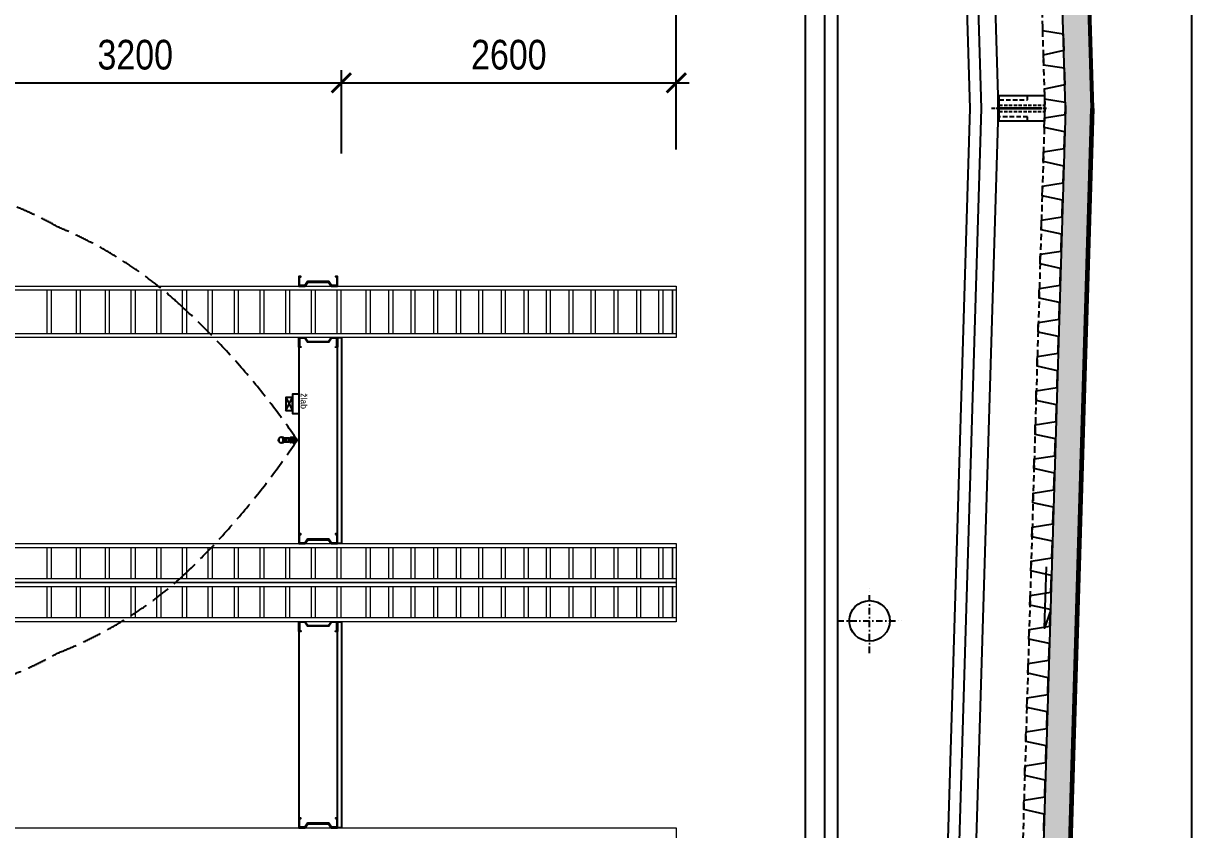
# Model space of a CAD drawing. Header units: millimetres. Extents: x 325046 to 1268204, y 1875583 to 2761998.
# Drawn here: x 335017 to 344085, y 2549292 to 2555553 of the extents above; entities that cross this region are included whole.
import ezdxf

# ---------------------------------------------------------------- set-up
doc = ezdxf.new("R2010")
doc.units = ezdxf.units.MM
doc.header["$LTSCALE"] = 100
doc.header["$PDMODE"] = 65
for name, pattern in [('Carkovana', [0.21, 0.15, -0.06]), ('DASHDOT', [1, 0.5, -0.25, 0, -0.25]), ('DASHED', [0.75, 0.5, -0.25])]:
    doc.linetypes.add(name, pattern=pattern)
for name, color, linetype in [('005', 9, 'Continuous'), ('025', 1, 'Continuous'), ('035', 7, 'Continuous'), ('050', 4, 'Continuous'), ('ELE_návrh', 5, 'Continuous'), ('KOTY', 2, 'Continuous'), ('kóty 100', 5, 'Continuous'), ('SPK-rozv.stroj.', 1, 'Continuous'), ('TENKÁ', 7, 'Continuous')]:
    doc.layers.add(name, color=color, linetype=linetype)
for name, color, linetype, lineweight, true_color in [('IZOLACE - H', 7, 'Continuous', 9, 0x525252), ('Regály', 7, 'Continuous', 9, 0x0d4f10), ('TRAPÉZ -  KRYTINA', 7, 'Continuous', 25, 0x005875)]:
    doc.layers.add(name, color=color, linetype=linetype, lineweight=lineweight, true_color=true_color)
for name, color, linetype, true_color in [('Izolace tepelná', 7, 'Continuous', 0xfdf0ce), ('OCEL', 7, 'Continuous', 0x025574), ('SHZ_Potrubí', 7, 'Continuous', 0xbf0903)]:
    doc.layers.add(name, color=color, linetype=linetype, true_color=true_color)
doc.styles.add('ARIAL NARROW', font='ARIALN.TTF')
doc.dimstyles.new('100', dxfattribs={"dimscale": 100, "dimtxt": 2.3, "dimasz": 1.5, "dimexe": 1, "dimexo": 4, "dimgap": 1, "dimtad": 1, "dimdec": 0, "dimzin": 0, "dimdsep": 46, "dimtxsty": 'ARIAL NARROW', "dimblk": 'ARCHTICK', "dimcen": 4, "dimdle": 1, "dimclrd": 256, "dimclre": 256, "dimclrt": 7, "dimadec": 0, "dimazin": 0, "dimtfac": 1, "dimtdec": 0, "dimtix": 1, "dimtofl": 0, "dimtmove": 0, "dimatfit": 2, "dimldrblk": 'OBLIQUE', "dimfxl": 1, "dimtolj": 1, "dimtzin": 0, "dimlwd": -1, "dimlwe": -1, "dimarcsym": 1})

# ---------------------------------------------------------------- blocks, each defined once
blk = doc.blocks.new('V3 POHL')
at = {"layer": '005', "linetype": 'DASHDOT'}
for points in [[(1939746, -5364504.9), (1939746, -5365004.9), (1939746, -5365004.9)], [(1939996, -5364754.9), (1939496, -5364754.9), (1939496, -5364754.9)]]:
    blk.add_lwpolyline(points, dxfattribs=at)
at = {"layer": '025', "linetype": 'DASHED', "const_width": 20}
blk.add_lwpolyline([(1938749, -5368734.9), (1938409, -5368734.9)], dxfattribs=at)
at = {"layer": '035', "ltscale": 0.5}
blk.add_lwpolyline([(1939146, -5356804.9), (1939103.9, -5356804.9), (1938749, -5368633.9), (1938749, -5368836), (1939105.4, -5380714.9), (1940246, -5380714.9), (1940246, -5356704.9), (1939146, -5356704.9), (1939146, -5356804.9)], close=True, dxfattribs=at)
for points in [[(1939326.4, -5356704.9), (1938965.5, -5368734.9), (1939324.9, -5380714.9)], [(1939976, -5380714.9), (1939976, -5380714.9), (1939996, -5380714.9), (1939996, -5356704.9), (1939976, -5356704.9), (1939976, -5356704.9)], [(1939227.9, -5357004.9), (1938876, -5368734.9), (1939226.4, -5380414.9)], [(1940096, -5380414.9), (1940096, -5357004.9)]]:
    blk.add_lwpolyline(points, dxfattribs=at)
blk.add_circle((1939746, -5364754.9), 157.5, dxfattribs=at)
blk = doc.blocks.new('_ARCHTICK')
at = {"color": 0, "linetype": 'ByBlock', "const_width": 0.15}
blk.add_lwpolyline([(-0.5, -0.5), (0.5, 0.5)], dxfattribs=at)
blk = doc.blocks.new('*D1501')
at = {"layer": 'Defpoints', "color": 0, "linetype": 'ByBlock', "transparency": 16777216}
for p in [(337485.4, 2555090.6), (334285.4, 2554142.4), (337485.4, 2554172.4)]:
    blk.add_point(p, dxfattribs=at)
at = {"layer": 'kóty 100', "linetype": 'ByBlock', "transparency": 16777216}
for p, q in [((334285.4, 2554542.4), (334285.4, 2555190.6)), ((337485.4, 2554572.4), (337485.4, 2555190.6)), ((334185.4, 2555090.6), (337585.4, 2555090.6))]:
    blk.add_line(p, q, dxfattribs=at)
at = {"layer": 'kóty 100', "linetype": 'ByBlock', "transparency": 16777216, "xscale": 150, "yscale": 150, "zscale": 150, "rotation": 180}
blk.add_blockref('_ARCHTICK', (334285.4, 2555090.6), dxfattribs=at)
at = {"layer": 'kóty 100', "linetype": 'ByBlock', "transparency": 16777216, "xscale": 150, "yscale": 150, "zscale": 150}
blk.add_blockref('_ARCHTICK', (337485.4, 2555090.6), dxfattribs=at)
at = {"layer": 'kóty 100', "color": 7, "linetype": 'ByBlock', "transparency": 16777216, "insert": (335885.4, 2555308), "char_height": 230, "attachment_point": 5, "style": 'ARIAL NARROW'}
blk.add_mtext('\\A1;3200', dxfattribs=at)
blk = doc.blocks.new('_Oblique')
at = {"color": 0, "lineweight": -2}
blk.add_line((-0.5, -0.5), (0.5, 0.5), dxfattribs=at)
blk = doc.blocks.new('*D1502')
at = {"layer": 'Defpoints', "color": 0, "linetype": 'ByBlock', "transparency": 16777216}
for p in [(340085.4, 2555090.6), (337485.4, 2554142.4), (340085.4, 2554172.4)]:
    blk.add_point(p, dxfattribs=at)
at = {"layer": 'kóty 100', "linetype": 'ByBlock', "transparency": 16777216}
for p, q in [((337485.4, 2554542.4), (337485.4, 2555190.6)), ((340085.4, 2554572.4), (340085.4, 2555190.6)), ((337385.4, 2555090.6), (340185.4, 2555090.6))]:
    blk.add_line(p, q, dxfattribs=at)
at = {"layer": 'kóty 100', "linetype": 'ByBlock', "transparency": 16777216, "xscale": 150, "yscale": 150, "zscale": 150, "rotation": 180}
blk.add_blockref('_ARCHTICK', (337485.4, 2555090.6), dxfattribs=at)
at = {"layer": 'kóty 100', "linetype": 'ByBlock', "transparency": 16777216, "xscale": 150, "yscale": 150, "zscale": 150}
blk.add_blockref('_ARCHTICK', (340085.4, 2555090.6), dxfattribs=at)
at = {"layer": 'kóty 100', "color": 7, "linetype": 'ByBlock', "transparency": 16777216, "insert": (338785.4, 2555308), "char_height": 230, "attachment_point": 5, "style": 'ARIAL NARROW'}
blk.add_mtext('\\A1;2600', dxfattribs=at)
blk = doc.blocks.new('A$C16EA413D')
at = {"layer": 'SPK-rozv.stroj.'}
for p, q in [((-15.4, -17.6), (-15.4, 0)), ((15.1, 0), (-15.1, 0)), ((15.4, -17.6), (15.4, 0)), ((15.1, -17.6), (-15.1, -17.6)), ((13.2, -19.8), (-13.2, -19.8)), ((-9.6, -21.7), (-11.2, -21.7)), ((9.6, -21.7), (-9.6, -21.7)), ((11.2, -21.7), (9.6, -21.7))]:
    blk.add_line(p, q, dxfattribs=at)
at = {"layer": 'SPK-rozv.stroj.', "color": 1, "linetype": 'Continuous', "ltscale": 100}
for p, q in [((-21.1, -46.7), (-19.6, -29.8)), ((-21.1, -49.9), (-21.1, -46.7)), ((-20.9, -66.8), (-20.9, -65.9)), ((-20.5, -65.3), (-16, -62.7)), ((-19.7, -67.4), (-14.7, -64.5)), ((-16, -62.7), (-12.4, -60.6)), ((-12.8, -26.3), (-15.7, -26.3)), ((-14.6, -33.7), (-15.2, -26.3)), ((-15.1, -76.3), (15.1, -76.3)), ((-15.1, -77.8), (-15.1, -76.3)), ((-15.1, -77.8), (15.1, -77.8)), ((-14.7, -64.5), (-13.2, -63.6)), ((-14.6, -33.8), (-14.6, -61.9)), ((-10, -19.8), (-13.6, -19.9)), ((-13.4, -19.8), (-13.6, -19.9)), ((-13.6, -19.9), (-12.2, -20.8)), ((-13.4, -77.8), (-13.4, -76.3)), ((-12.2, -20.8), (-13, -21.3)), ((-12, -21.9), (-13, -21.3)), ((-12.8, -26.3), (12.8, -26.3)), ((-12.6, -77.8), (-12.6, -76.3)), ((-12.2, -20.8), (12.2, -19.9)), ((-12.1, -37.4), (-12.1, -46.7)), ((-12.1, -46.7), (-12.1, -66.6)), ((-11.8, -36.5), (11.8, -36.5)), ((-9, -27.5), (-10.9, -26.3)), ((-10.5, -35.9), (10.6, -35.9)), ((-9.4, -36.5), (-9.4, -38.5)), ((-9, -27.5), (9.1, -27.5)), ((-9, -35.9), (-9, -27.7)), ((-8.2, -77.8), (-8.2, -76.3)), ((7.5, -40.4), (-7.5, -40.4)), ((-6.8, -77.8), (-6.8, -76.3)), ((-4.4, -61.9), (-5.1, -71.5)), ((-5.1, -71.5), (5.2, -71.5)), ((-5.1, -72.4), (-5.1, -71.5)), ((-5.1, -76.3), (-5.1, -72.4)), ((-5.1, -77.8), (-5.1, -78.1)), ((-4.6, -78.6), (4.7, -78.6)), ((4.4, -61.9), (-4.4, -61.9)), ((-4.3, -77.8), (-4.3, -76.3)), ((-3.1, -78.6), (-3.1, -84.2)), ((-3.1, -84.2), (-2.4, -84.7)), ((-2.5, -41.5), (-2.5, -58.9)), ((2.4, -84.7), (-2.4, -84.7)), ((13.7, -20.8), (-2.2, -21.7)), ((12.2, -21.7), (-2.2, -21.7)), ((-1.6, -61), (-2.1, -61.9)), ((1.6, -61), (-1.6, -61)), ((-0.8, -77.8), (-0.8, -76.3)), ((0.8, -77.8), (0.8, -76.3)), ((1.6, -61), (2.1, -61.9)), ((3.2, -84.2), (2.4, -84.7)), ((2.5, -41.5), (2.5, -58.9)), ((3.2, -78.6), (3.2, -84.2)), ((4.3, -77.8), (4.3, -76.3)), ((4.4, -61.9), (5.2, -71.5)), ((5.2, -72.4), (5.2, -71.5)), ((5.2, -76.3), (5.2, -72.4)), ((5.2, -77.8), (5.2, -78.1)), ((6.9, -77.8), (6.9, -76.3)), ((8.2, -77.8), (8.2, -76.3)), ((9.1, -27.5), (10.9, -26.3)), ((9.1, -35.9), (9.1, -27.7)), ((9.4, -36.5), (9.4, -38.5)), ((12.1, -37.4), (12.1, -46.7)), ((12.1, -46.7), (12.1, -66.6)), ((12.4, -19.8), (12.2, -19.9)), ((12.2, -19.9), (13.7, -20.8)), ((13.7, -20.8), (12.2, -21.7)), ((12.2, -21.7), (12.4, -21.8)), ((16.1, -62.7), (12.5, -60.6)), ((12.7, -77.8), (12.7, -76.3)), ((15.7, -26.3), (12.8, -26.3)), ((14.7, -64.5), (13.2, -63.6)), ((13.5, -77.8), (13.5, -76.3)), ((14.6, -33.7), (15.3, -26.3)), ((14.6, -33.8), (14.6, -61.9)), ((19.8, -67.4), (14.7, -64.5)), ((15.1, -77.8), (15.1, -76.3)), ((20.5, -65.3), (16.1, -62.7)), ((21.1, -46.7), (19.6, -29.8)), ((20.9, -66.8), (20.9, -65.9)), ((21.1, -49.9), (21.1, -46.7))]:
    blk.add_line(p, q, dxfattribs=at)
for centre, radius, start, end in [((7.4, -46.1), 28.7, 187.7663, 215.46324), ((-20.1, -65.9), 0.754, 120, 180), ((-20.1, -66.8), 0.754, 180, 300), ((-15.7, -30.2), 3.93, 90, 175), ((7.4, -46.1), 28.7, 219.94946, 243.25123), ((-16.1, -33.8), 1.51, 0, 5), ((-12.8, -64.3), 0.754, 0, 120), ((-13.3, -23.9), 2.36, 281.84027, 57.44212), ((-12.8, -60), 0.754, 300, 0), ((-10.5, -37.4), 1.51, 145.71786, 180), ((6.8, -46.7), 18.9, 180, 233.48967), ((-10.5, -66.6), 1.51, 180, 228.85694), ((-10.5, -37.4), 1.51, 90, 145.71786), ((-7.5, -38.5), 1.96, 180, 270), ((-5.9, -72.4), 0.754, 0, 63.67399), ((-4.6, -78.1), 0.503, 180, 270), ((0, -41.5), 2.48, 154.4242, 180), ((0, -58.9), 2.48, 180, 240.15109), ((0, -58.9), 2.48, 299.84891, 0), ((0, -41.5), 2.48, 0, 25.5758), ((-6.8, -46.7), 18.9, 306.51033, 0), ((4.7, -78.1), 0.503, 270, 0), ((5.9, -72.4), 0.754, 116.32601, 180), ((-7.3, -46.1), 28.7, 296.74877, 320.05054), ((7.5, -38.5), 1.96, 270, 0), ((10.6, -37.4), 1.51, 34.28214, 90), ((13.3, -23.9), 2.36, 113.12898, 258.15973), ((10.6, -66.6), 1.51, 311.14306, 0), ((10.6, -37.4), 1.51, 0, 34.28214), ((12.8, -60), 0.754, 180, 240), ((12.8, -64.3), 0.754, 60, 180), ((16.1, -33.8), 1.51, 175, 180), ((15.7, -30.2), 3.93, 5, 90), ((-7.3, -46.1), 28.7, 324.53676, 352.2337), ((20.1, -66.8), 0.754, 240, 0), ((20.1, -65.9), 0.754, 0, 60)]:
    blk.add_arc(centre, radius, start, end, dxfattribs=at)
at = {"layer": 'SPK-rozv.stroj.'}
for centre, start, end in [((-13.2, -17.6), 180, 270), ((13.2, -17.6), 270, 0)]:
    blk.add_arc(centre, 2.2, start, end, dxfattribs=at)
blk = doc.blocks.new('*D1507')
at = {"layer": 'Defpoints', "color": 0, "linetype": 'ByBlock', "ltscale": 100, "transparency": 16777216}
for p in [(331085.4, 2555868.1), (331085.4, 2554172.4), (340085.4, 2554172.4)]:
    blk.add_point(p, dxfattribs=at)
at = {"layer": 'kóty 100', "linetype": 'ByBlock', "ltscale": 100, "transparency": 16777216}
for p, q in [((331085.4, 2554572.4), (331085.4, 2555968.1)), ((340085.4, 2554572.4), (340085.4, 2555968.1)), ((340185.4, 2555868.1), (330985.4, 2555868.1))]:
    blk.add_line(p, q, dxfattribs=at)
at = {"layer": 'kóty 100', "linetype": 'ByBlock', "ltscale": 100, "transparency": 16777216, "xscale": 150, "yscale": 150, "zscale": 150, "rotation": 180}
blk.add_blockref('_ARCHTICK', (331085.4, 2555868.1), dxfattribs=at)
at = {"layer": 'kóty 100', "linetype": 'ByBlock', "ltscale": 100, "transparency": 16777216, "xscale": 150, "yscale": 150, "zscale": 150}
blk.add_blockref('_ARCHTICK', (340085.4, 2555868.1), dxfattribs=at)
at = {"layer": 'kóty 100', "color": 7, "linetype": 'ByBlock', "ltscale": 100, "transparency": 16777216, "insert": (335585.4, 2556085.6), "char_height": 230, "attachment_point": 5, "style": 'ARIAL NARROW'}
blk.add_mtext('\\A1;9000', dxfattribs=at)

msp = doc.modelspace()

# ---------------------------------------------------------------- hatches: boundary and pattern name
at = {"layer": 'Izolace tepelná'}
h = msp.add_hatch(color=256, dxfattribs=at)
h.dxf.hatch_style = 1
h.paths.add_polyline_path([(343123.1, 2560982), (343303, 2554984.7), (343103.1, 2554978.7), (342923.1, 2560976)])
h.paths.add_polyline_path([(343105.6, 2554893.4), (343305.7, 2554893.4), (343303, 2554984.7), (343103.1, 2554978.7)])
h.paths.add_polyline_path([(342945.7, 2566892.7), (342745.6, 2566892.7), (342923.1, 2560976), (343123.1, 2560982)])
h = msp.add_hatch(color=256, dxfattribs=at)
h.dxf.hatch_style = 1
h.paths.add_polyline_path([(343123.1, 2548804.1), (343303, 2554801.4), (343103.1, 2554807.4), (342923.1, 2548810.1)])
h.paths.add_polyline_path([(342943.1, 2542806.8), (343123.1, 2548804.1), (342923.1, 2548810.1), (342921.4, 2548752.4), (342743.2, 2542812.8)])
h.paths.add_polyline_path([(342934.9, 2542531.9), (342943.1, 2542806.8), (342743.2, 2542812.8), (342735, 2542537.9)])
h.paths.add_polyline_path([(343105.6, 2554892.7), (343305.7, 2554892.7), (343303, 2554801.4), (343103.1, 2554807.4)])
at = {"layer": 'SHZ_Potrubí'}
h = msp.add_hatch(color=256, dxfattribs=at)
h.paths.add_polyline_path([(337022.5, 2552341, 1), (337022.5, 2552292.7, 1)])
h.paths.add_polyline_path([(337017.1, 2552294.5, -0.784857), (337017.1, 2552339.2, -0.784857)], flags=16)
h = msp.add_hatch(color=256, dxfattribs=at)
h.paths.add_polyline_path([(337022.5, 2552341, 1), (337022.5, 2552292.7, 1)])
h.paths.add_polyline_path([(337017.1, 2552294.5, -0.784857), (337017.1, 2552339.2, -0.784857)], flags=16)

# ---------------------------------------------------------------- linework, layer by layer
at = {"layer": '005', "linetype": 'DASHED'}
msp.add_lwpolyline([(342585.6, 2566892.7), (342585.6, 2566892.7), (342945.6, 2554892.7), (342575.1, 2542542.7)], dxfattribs=at)
at = {"layer": '005', "linetype": 'DASHDOT', "ltscale": 0.5}
msp.add_lwpolyline([(342532.4, 2554893), (342972.4, 2554893)], dxfattribs=at)
at = {"layer": '035', "linetype": 'DASHED', "ltscale": 0.7}
msp.add_lwpolyline([(342942.4, 2554993), (342942.4, 2554793), (342812.4, 2554793), (342812.4, 2554828), (342592.4, 2554828), (342592.4, 2554958), (342812.4, 2554958), (342812.4, 2554993), (342942.4, 2554993)], dxfattribs=at)
at = {"layer": '035', "linetype": 'DASHED', "ltscale": 0.5}
for points in [[(342592.4, 2554918), (342942.4, 2554918)], [(342592.4, 2554868), (342942.4, 2554868)]]:
    msp.add_lwpolyline(points, dxfattribs=at)
at = {"layer": '050', "ltscale": 0.5}
msp.add_lwpolyline([(342942.4, 2554993), (342942.4, 2554993), (342942.4, 2554993), (342942.4, 2554993), (342942.4, 2554793), (342942.4, 2554793), (342942.4, 2554793), (342592.4, 2554793), (342592.4, 2554993)], close=True, dxfattribs=at)
at = {"layer": 'ELE_návrh'}
msp.add_lwpolyline([(337155.4, 2552672.7), (337105.4, 2552672.7), (337105.4, 2552522.7), (337155.4, 2552522.7)], dxfattribs=at)
at = {"layer": 'ELE_návrh', "color": 1}
for points in [[(337055.4, 2552647.7), (337055.4, 2552547.7), (337105.4, 2552547.7), (337105.4, 2552647.7), (337055.4, 2552647.7), (337105.4, 2552547.7)], [(337055.4, 2552547.7), (337105.4, 2552647.7)]]:
    msp.add_lwpolyline(points, dxfattribs=at)
at = {"layer": 'IZOLACE - H', "linetype": 'ByBlock', "ltscale": 1000}
for p, q in [((343325.7, 2554893.4), (342965.7, 2566892.7)), ((343325.7, 2554892.7), (342954.9, 2542531.3))]:
    msp.add_line(p, q, dxfattribs=at)
at = {"layer": 'IZOLACE - H', "linetype": 'DASHED', "ltscale": 10, "const_width": 20}
for points in [[(343315.7, 2554893.4), (342955.7, 2566892.7)], [(343315.7, 2554892.7), (342944.9, 2542531.6)]]:
    msp.add_lwpolyline(points, dxfattribs=at)
at = {"layer": 'Izolace tepelná'}
for points in [[(343105.6, 2554893.4), (342745.6, 2566892.7)], [(342945.7, 2566892.7), (343305.7, 2554893.4)], [(342735, 2542537.9), (342934.9, 2542531.9), (343305.7, 2554892.7)], [(343105.6, 2554892.7), (342735, 2542537.9)]]:
    msp.add_lwpolyline(points, dxfattribs=at)
at = {"layer": 'KOTY'}
msp.add_lwpolyline([(342985.6, 2550977.1), (342943.8, 2550855.2), (342958.1, 2551331.9)], dxfattribs=at)
at = {"layer": 'OCEL', "linetype": 'ByBlock'}
for p, q in [((337155.4, 2553037.5), (337155.4, 2551588)), ((337155.4, 2550831.5), (337155.4, 2549382))]:
    msp.add_line(p, q, dxfattribs=at)
for points in [[(337439.9, 2553584), (337451.4, 2553584), (337451.4, 2553516.7), (337409.3, 2553516.7), (337387.7, 2553547.3), (337223, 2553547.3), (337201.4, 2553516.7), (337159.4, 2553516.7), (337159.4, 2553584), (337170.8, 2553584), (337170.8, 2553588), (337155.4, 2553588), (337155.4, 2553512.7), (337203.4, 2553512.7), (337225, 2553543.3), (337385.6, 2553543.3), (337407.3, 2553512.7), (337455.4, 2553512.7), (337455.4, 2553588), (337439.9, 2553588), (337439.9, 2553584)], [(337439.9, 2553041.5), (337451.4, 2553041.5), (337451.4, 2553108.7), (337409.3, 2553108.7), (337387.7, 2553078.1), (337223, 2553078.1), (337201.4, 2553108.7), (337159.4, 2553108.7), (337159.4, 2553041.5), (337170.8, 2553041.5), (337170.8, 2553037.5), (337155.4, 2553037.5), (337155.4, 2553112.7), (337203.4, 2553112.7), (337225, 2553082.1), (337385.6, 2553082.1), (337407.3, 2553112.7), (337455.4, 2553112.7), (337455.4, 2553037.5), (337439.9, 2553037.5), (337439.9, 2553041.5)], [(337439.9, 2551584), (337451.4, 2551584), (337451.4, 2551516.7), (337409.3, 2551516.7), (337387.7, 2551547.3), (337223, 2551547.3), (337201.4, 2551516.7), (337159.4, 2551516.7), (337159.4, 2551584), (337170.8, 2551584), (337170.8, 2551588), (337155.4, 2551588), (337155.4, 2551512.7), (337203.4, 2551512.7), (337225, 2551543.3), (337385.6, 2551543.3), (337407.3, 2551512.7), (337455.4, 2551512.7), (337455.4, 2551588), (337439.9, 2551588), (337439.9, 2551584)], [(337439.9, 2550835.5), (337451.4, 2550835.5), (337451.4, 2550902.7), (337409.3, 2550902.7), (337387.7, 2550872.1), (337223, 2550872.1), (337201.4, 2550902.7), (337159.4, 2550902.7), (337159.4, 2550835.5), (337170.8, 2550835.5), (337170.8, 2550831.5), (337155.4, 2550831.5), (337155.4, 2550906.7), (337203.4, 2550906.7), (337225, 2550876.1), (337385.6, 2550876.1), (337407.3, 2550906.7), (337455.4, 2550906.7), (337455.4, 2550831.5), (337439.9, 2550831.5), (337439.9, 2550835.5)], [(337439.9, 2549378), (337451.4, 2549378), (337451.4, 2549310.7), (337409.3, 2549310.7), (337387.7, 2549341.3), (337223, 2549341.3), (337201.4, 2549310.7), (337159.4, 2549310.7), (337159.4, 2549378), (337170.8, 2549378), (337170.8, 2549382), (337155.4, 2549382), (337155.4, 2549306.7), (337203.4, 2549306.7), (337225, 2549337.3), (337385.6, 2549337.3), (337407.3, 2549306.7), (337455.4, 2549306.7), (337455.4, 2549382), (337439.9, 2549382), (337439.9, 2549378)]]:
    msp.add_lwpolyline(points, dxfattribs=at)
for points in [[(337485.4, 2553112.7), (337485.4, 2551512.7), (337455.4, 2551512.7), (337455.4, 2553112.7)], [(337485.4, 2550906.7), (337485.4, 2549306.7), (337455.4, 2549306.7), (337455.4, 2550906.7)]]:
    msp.add_lwpolyline(points, close=True, dxfattribs=at)
at = {"layer": 'Regály'}
for points in [[(340085.4, 2553512.7), (340085.4, 2553112.7), (331085.4, 2553112.7), (331085.4, 2553512.7)], [(340055.4, 2553482.7), (340055.4, 2553142.7), (331085.4, 2553142.7), (331085.4, 2553482.7)], [(340085.4, 2551512.7), (340085.4, 2551209.7), (331085.4, 2551209.7), (331085.4, 2551512.7)], [(340055.4, 2551482.7), (340055.4, 2551239.7), (331085.4, 2551239.7), (331085.4, 2551482.7)], [(340085.4, 2551209.7), (340085.4, 2550906.7), (331085.4, 2550906.7), (331085.4, 2551209.7)], [(340055.4, 2551179.7), (340055.4, 2550936.7), (331085.4, 2550936.7), (331085.4, 2551179.7)], [(340085.4, 2549306.7), (340085.4, 2548903.7), (331085.4, 2548903.7), (331085.4, 2549306.7)]]:
    msp.add_lwpolyline(points, close=True, dxfattribs=at)
at = {"layer": 'Regály', "linetype": 'ByBlock'}
for points in [[(335232.1, 2553482.7), (335232.1, 2553142.7), (335202.1, 2553142.7), (335202.1, 2553482.7)], [(335458.2, 2553482.7), (335458.2, 2553142.7), (335428.2, 2553142.7), (335428.2, 2553482.7)], [(335684.3, 2553482.7), (335684.3, 2553142.7), (335654.3, 2553142.7), (335654.3, 2553482.7)], [(335883.6, 2553482.7), (335883.6, 2553142.7), (335853.6, 2553142.7), (335853.6, 2553482.7)], [(336082.9, 2553482.7), (336082.9, 2553142.7), (336052.9, 2553142.7), (336052.9, 2553482.7)], [(336282.2, 2553482.7), (336282.2, 2553142.7), (336252.2, 2553142.7), (336252.2, 2553482.7)], [(336481.5, 2553482.7), (336481.5, 2553142.7), (336451.5, 2553142.7), (336451.5, 2553482.7)], [(336684.6, 2553482.7), (336684.6, 2553142.7), (336654.6, 2553142.7), (336654.6, 2553482.7)], [(336883.9, 2553482.7), (336883.9, 2553142.7), (336853.9, 2553142.7), (336853.9, 2553482.7)], [(337083.1, 2553482.7), (337083.1, 2553142.7), (337053.1, 2553142.7), (337053.1, 2553482.7)], [(337282.4, 2553482.7), (337282.4, 2553142.7), (337252.4, 2553142.7), (337252.4, 2553482.7)], [(337481.7, 2553482.7), (337481.7, 2553142.7), (337451.7, 2553142.7), (337451.7, 2553482.7)], [(337707.8, 2553482.7), (337707.8, 2553142.7), (337677.8, 2553142.7), (337677.8, 2553482.7)], [(337884.1, 2553482.7), (337884.1, 2553142.7), (337854.1, 2553142.7), (337854.1, 2553482.7)], [(338056.6, 2553482.7), (338056.6, 2553142.7), (338026.6, 2553142.7), (338026.6, 2553482.7)], [(338232.8, 2553482.7), (338232.8, 2553142.7), (338202.8, 2553142.7), (338202.8, 2553482.7)], [(338409.1, 2553482.7), (338409.1, 2553142.7), (338379.1, 2553142.7), (338379.1, 2553482.7)], [(338581.6, 2553482.7), (338581.6, 2553142.7), (338551.6, 2553142.7), (338551.6, 2553482.7)], [(338757.9, 2553482.7), (338757.9, 2553142.7), (338727.9, 2553142.7), (338727.9, 2553482.7)], [(338934.2, 2553482.7), (338934.2, 2553142.7), (338904.2, 2553142.7), (338904.2, 2553482.7)], [(339106.6, 2553482.7), (339106.6, 2553142.7), (339076.6, 2553142.7), (339076.6, 2553482.7)], [(339282.9, 2553482.7), (339282.9, 2553142.7), (339252.9, 2553142.7), (339252.9, 2553482.7)], [(339455.4, 2553482.7), (339455.4, 2553142.7), (339425.4, 2553142.7), (339425.4, 2553482.7)], [(339631.7, 2553482.7), (339631.7, 2553142.7), (339601.7, 2553142.7), (339601.7, 2553482.7)], [(339807.9, 2553482.7), (339807.9, 2553142.7), (339777.9, 2553142.7), (339777.9, 2553482.7)], [(339980.4, 2553482.7), (339980.4, 2553142.7), (339950.4, 2553142.7), (339950.4, 2553482.7)], [(340085.4, 2553482.7), (340085.4, 2553142.7), (340055.4, 2553142.7), (340055.4, 2553482.7)], [(340085.4, 2553482.7), (340085.4, 2553142.7), (340055.4, 2553142.7), (340055.4, 2553482.7)], [(335232.1, 2551482.7), (335232.1, 2551239.7), (335202.1, 2551239.7), (335202.1, 2551482.7)], [(335458.2, 2551482.7), (335458.2, 2551239.7), (335428.2, 2551239.7), (335428.2, 2551482.7)], [(335684.3, 2551482.7), (335684.3, 2551239.7), (335654.3, 2551239.7), (335654.3, 2551482.7)], [(335883.6, 2551482.7), (335883.6, 2551239.7), (335853.6, 2551239.7), (335853.6, 2551482.7)], [(336082.9, 2551482.7), (336082.9, 2551239.7), (336052.9, 2551239.7), (336052.9, 2551482.7)], [(336282.2, 2551482.7), (336282.2, 2551239.7), (336252.2, 2551239.7), (336252.2, 2551482.7)], [(336481.5, 2551482.7), (336481.5, 2551239.7), (336451.5, 2551239.7), (336451.5, 2551482.7)], [(336684.6, 2551482.7), (336684.6, 2551239.7), (336654.6, 2551239.7), (336654.6, 2551482.7)], [(336883.9, 2551482.7), (336883.9, 2551239.7), (336853.9, 2551239.7), (336853.9, 2551482.7)], [(337083.1, 2551482.7), (337083.1, 2551239.7), (337053.1, 2551239.7), (337053.1, 2551482.7)], [(337282.4, 2551482.7), (337282.4, 2551239.7), (337252.4, 2551239.7), (337252.4, 2551482.7)], [(337481.7, 2551482.7), (337481.7, 2551239.7), (337451.7, 2551239.7), (337451.7, 2551482.7)], [(337707.8, 2551482.7), (337707.8, 2551239.7), (337677.8, 2551239.7), (337677.8, 2551482.7)], [(337884.1, 2551482.7), (337884.1, 2551239.7), (337854.1, 2551239.7), (337854.1, 2551482.7)], [(338056.6, 2551482.7), (338056.6, 2551239.7), (338026.6, 2551239.7), (338026.6, 2551482.7)], [(338232.8, 2551482.7), (338232.8, 2551239.7), (338202.8, 2551239.7), (338202.8, 2551482.7)], [(338409.1, 2551482.7), (338409.1, 2551239.7), (338379.1, 2551239.7), (338379.1, 2551482.7)], [(338581.6, 2551482.7), (338581.6, 2551239.7), (338551.6, 2551239.7), (338551.6, 2551482.7)], [(338757.9, 2551482.7), (338757.9, 2551239.7), (338727.9, 2551239.7), (338727.9, 2551482.7)], [(338934.2, 2551482.7), (338934.2, 2551239.7), (338904.2, 2551239.7), (338904.2, 2551482.7)], [(339106.6, 2551482.7), (339106.6, 2551239.7), (339076.6, 2551239.7), (339076.6, 2551482.7)], [(339282.9, 2551482.7), (339282.9, 2551239.7), (339252.9, 2551239.7), (339252.9, 2551482.7)], [(339455.4, 2551482.7), (339455.4, 2551239.7), (339425.4, 2551239.7), (339425.4, 2551482.7)], [(339631.7, 2551482.7), (339631.7, 2551239.7), (339601.7, 2551239.7), (339601.7, 2551482.7)], [(339807.9, 2551482.7), (339807.9, 2551239.7), (339777.9, 2551239.7), (339777.9, 2551482.7)], [(339980.4, 2551482.7), (339980.4, 2551239.7), (339950.4, 2551239.7), (339950.4, 2551482.7)], [(340085.4, 2551482.7), (340085.4, 2551239.7), (340055.4, 2551239.7), (340055.4, 2551482.7)], [(340085.4, 2551482.7), (340085.4, 2551239.7), (340055.4, 2551239.7), (340055.4, 2551482.7)], [(335232.1, 2551179.7), (335232.1, 2550936.7), (335202.1, 2550936.7), (335202.1, 2551179.7)], [(335458.2, 2551179.7), (335458.2, 2550936.7), (335428.2, 2550936.7), (335428.2, 2551179.7)], [(335684.3, 2551179.7), (335684.3, 2550936.7), (335654.3, 2550936.7), (335654.3, 2551179.7)], [(335883.6, 2551179.7), (335883.6, 2550936.7), (335853.6, 2550936.7), (335853.6, 2551179.7)], [(336082.9, 2551179.7), (336082.9, 2550936.7), (336052.9, 2550936.7), (336052.9, 2551179.7)], [(336282.2, 2551179.7), (336282.2, 2550936.7), (336252.2, 2550936.7), (336252.2, 2551179.7)], [(336481.5, 2551179.7), (336481.5, 2550936.7), (336451.5, 2550936.7), (336451.5, 2551179.7)], [(336684.6, 2551179.7), (336684.6, 2550936.7), (336654.6, 2550936.7), (336654.6, 2551179.7)], [(336883.9, 2551179.7), (336883.9, 2550936.7), (336853.9, 2550936.7), (336853.9, 2551179.7)], [(337083.1, 2551179.7), (337083.1, 2550936.7), (337053.1, 2550936.7), (337053.1, 2551179.7)], [(337282.4, 2551179.7), (337282.4, 2550936.7), (337252.4, 2550936.7), (337252.4, 2551179.7)], [(337481.7, 2551179.7), (337481.7, 2550936.7), (337451.7, 2550936.7), (337451.7, 2551179.7)], [(337707.8, 2551179.7), (337707.8, 2550936.7), (337677.8, 2550936.7), (337677.8, 2551179.7)], [(337884.1, 2551179.7), (337884.1, 2550936.7), (337854.1, 2550936.7), (337854.1, 2551179.7)], [(338056.6, 2551179.7), (338056.6, 2550936.7), (338026.6, 2550936.7), (338026.6, 2551179.7)], [(338232.8, 2551179.7), (338232.8, 2550936.7), (338202.8, 2550936.7), (338202.8, 2551179.7)], [(338409.1, 2551179.7), (338409.1, 2550936.7), (338379.1, 2550936.7), (338379.1, 2551179.7)], [(338581.6, 2551179.7), (338581.6, 2550936.7), (338551.6, 2550936.7), (338551.6, 2551179.7)], [(338757.9, 2551179.7), (338757.9, 2550936.7), (338727.9, 2550936.7), (338727.9, 2551179.7)], [(338934.2, 2551179.7), (338934.2, 2550936.7), (338904.2, 2550936.7), (338904.2, 2551179.7)], [(339106.6, 2551179.7), (339106.6, 2550936.7), (339076.6, 2550936.7), (339076.6, 2551179.7)], [(339282.9, 2551179.7), (339282.9, 2550936.7), (339252.9, 2550936.7), (339252.9, 2551179.7)], [(339455.4, 2551179.7), (339455.4, 2550936.7), (339425.4, 2550936.7), (339425.4, 2551179.7)], [(339631.7, 2551179.7), (339631.7, 2550936.7), (339601.7, 2550936.7), (339601.7, 2551179.7)], [(339807.9, 2551179.7), (339807.9, 2550936.7), (339777.9, 2550936.7), (339777.9, 2551179.7)], [(339980.4, 2551179.7), (339980.4, 2550936.7), (339950.4, 2550936.7), (339950.4, 2551179.7)], [(340085.4, 2551179.7), (340085.4, 2550936.7), (340055.4, 2550936.7), (340055.4, 2551179.7)]]:
    msp.add_lwpolyline(points, close=True, dxfattribs=at)
at = {"layer": 'SHZ_Potrubí'}
for p, q in [((337059.7, 2552332.2), (337040.4, 2552332.2)), ((337059.7, 2552332.2), (337040.4, 2552332.2)), ((337059.7, 2552301.5), (337040.4, 2552301.5)), ((337059.7, 2552301.5), (337040.4, 2552301.5))]:
    msp.add_line(p, q, dxfattribs=at)
at = {"layer": 'SHZ_Potrubí', "linetype": 'Carkovana', "ltscale": 10}
msp.add_lwpolyline([(334251.2, 2550317.4, 0.095585), (335289.7, 2550665.1, 0.089226), (336242, 2551249.2, 0.05669), (337142.8, 2552317.4, 0.057504), (336242, 2553359.6, 0.088136), (335289.7, 2553969.8, 0.095585), (334251.2, 2554317.4)], format="xyb", dxfattribs=at)
at = {"layer": 'SHZ_Potrubí'}
msp.add_circle((337022.5, 2552316.9), 24.2, dxfattribs=at)
msp.add_circle((337022.5, 2552316.9), 24.2, dxfattribs=at)
msp.add_circle((337022.5, 2552316.9), 24.2, dxfattribs=at)
msp.add_circle((337022.5, 2552316.9), 24.2, dxfattribs=at)
for centre, start, end in [((337022.5, 2552316.9), 103.74634, 256.25366), ((337022.5, 2552316.9), 103.74634, 256.25366), ((337011.6, 2552316.9), 283.74634, 76.25366), ((337011.6, 2552316.9), 283.74634, 76.25366)]:
    msp.add_arc(centre, 23, start, end, dxfattribs=at)
at = {"layer": 'TENKÁ'}
msp.add_line((344085.4, 2591242.7), (344085.4, 2470543.4), dxfattribs=at)
at = {"layer": 'TRAPÉZ -  KRYTINA', "flags": 128}
for points in [[(342925.2, 2555571.4), (342926.7, 2555521.4), (342927.5, 2555496.4), (343088.3, 2555471.2), (343092.2, 2555341.3), (342933.2, 2555306.5), (342934.7, 2555256.5), (342935.4, 2555231.5), (343096.2, 2555206.3), (343100.1, 2555076.4), (342941.1, 2555041.6), (342942.6, 2554991.6), (342943.4, 2554966.6), (343104.2, 2554941.5), (343105.6, 2554893.4)], [(342937.3, 2549282.1), (342941.2, 2549412.1), (342782.2, 2549446.9), (342783.7, 2549496.8), (342784.4, 2549521.8), (342945.3, 2549547), (342949.1, 2549677), (342790.1, 2549711.7), (342791.6, 2549761.7), (342792.4, 2549786.7), (342953.2, 2549811.9), (342957.1, 2549941.8), (342798.1, 2549976.6), (342799.6, 2550026.6), (342800.3, 2550051.6), (342961.1, 2550076.8), (342965, 2550206.7), (342806, 2550241.5), (342807.5, 2550291.5), (342808.3, 2550316.5), (342969.1, 2550341.7), (342973, 2550471.6), (342814, 2550506.4), (342815.5, 2550556.4), (342816.2, 2550581.3), (342977, 2550606.5), (342980.9, 2550736.5), (342821.9, 2550771.3), (342823.4, 2550821.2), (342824.2, 2550846.2), (342985, 2550871.4), (342988.9, 2551001.4), (342829.9, 2551036.1), (342831.4, 2551086.1), (342832.1, 2551111.1), (342992.9, 2551136.3), (342996.8, 2551266.2), (342837.8, 2551301), (342839.3, 2551351), (342840, 2551376), (343000.9, 2551401.2), (343004.8, 2551531.1), (342845.7, 2551565.9), (342847.2, 2551615.9), (342848, 2551640.9), (343008.8, 2551666.1), (343012.7, 2551796), (342853.7, 2551830.8), (342855.2, 2551880.8), (342855.9, 2551905.8), (343016.8, 2551930.9), (343020.7, 2552060.9), (342861.6, 2552095.7), (342863.1, 2552145.6), (342863.9, 2552170.6), (343024.7, 2552195.8), (343028.6, 2552325.8), (342869.6, 2552360.5), (342871.1, 2552410.5), (342871.8, 2552435.5), (343032.7, 2552460.7), (343036.6, 2552590.6), (342877.5, 2552625.4), (342879, 2552675.4), (342879.8, 2552700.4), (343040.6, 2552725.6), (343044.5, 2552855.5), (342885.5, 2552890.3), (342887, 2552940.3), (342887.7, 2552965.3), (343048.6, 2552990.5), (343052.5, 2553120.4), (342893.4, 2553155.2), (342894.9, 2553205.2), (342895.7, 2553230.2), (343056.5, 2553255.3), (343060.4, 2553385.3), (342901.4, 2553420.1), (342902.9, 2553470), (342903.6, 2553495), (343064.4, 2553520.2), (343068.3, 2553650.2), (342909.3, 2553685), (342910.8, 2553734.9), (342911.6, 2553759.9), (343072.4, 2553785.1), (343076.3, 2553915), (342917.3, 2553949.8), (342918.8, 2553999.8), (342919.5, 2554024.8), (343080.3, 2554050), (343084.2, 2554179.9), (342925.2, 2554214.7), (342926.7, 2554264.7), (342927.5, 2554289.7), (343088.3, 2554314.9), (343092.2, 2554444.8), (342933.2, 2554479.6), (342934.7, 2554529.6), (342935.4, 2554554.6), (343096.2, 2554579.8), (343100.1, 2554709.7), (342941.1, 2554744.5), (342942.6, 2554794.5), (342943.4, 2554819.4), (343104.2, 2554844.6), (343105.6, 2554892.7)]]:
    msp.add_lwpolyline(points, dxfattribs=at)

# ---------------------------------------------------------------- block references
at = {"layer": '035', "rotation": 180}
msp.add_blockref('V3 POHL', (2281331.4, -2813842.2), dxfattribs=at)
at = {"layer": 'SHZ_Potrubí', "rotation": 89.99999999999999}
msp.add_blockref('A$C16EA413D', (337059.7, 2552316.9), dxfattribs=at)

# ---------------------------------------------------------------- texts
at = {"layer": 'ELE_návrh', "insert": (337219.3, 2552681.2), "char_height": 50, "attachment_point": 1, "rotation": 270}
msp.add_mtext_dynamic_manual_height_columns('žlab', width=1338.143, gutter_width=1, heights=[0], dxfattribs=at)

# ---------------------------------------------------------------- dimensions: what is measured, and where the dimension line sits
at = {"layer": 'kóty 100', "linetype": 'ByBlock', "ltscale": 100}
dim = msp.add_linear_dim(base=(331085.4, 2555868.1), p1=(340085.4, 2554172.4), p2=(331085.4, 2554172.4), dimstyle='100', dxfattribs=at)
dim.commit()
dim.dimension.update_dxf_attribs({"geometry": '*D1507', "text_midpoint": (335585.4, 2556085.6)})
at = {"layer": 'kóty 100', "linetype": 'ByBlock'}
for base, p1, p2, picture, middle in [((337485.4, 2555090.6), (334285.4, 2554142.4), (337485.4, 2554172.4), '*D1501', (335885.4, 2555308)), ((340085.4, 2555090.6), (337485.4, 2554142.4), (340085.4, 2554172.4), '*D1502', (338785.4, 2555308))]:
    dim = msp.add_linear_dim(base=base, p1=p1, p2=p2, dimstyle='100', override={"dimtmove": 1}, dxfattribs=at)
    dim.commit()
    dim.dimension.update_dxf_attribs({"geometry": picture, "text_midpoint": middle})

doc.saveas('drawing.dxf')
